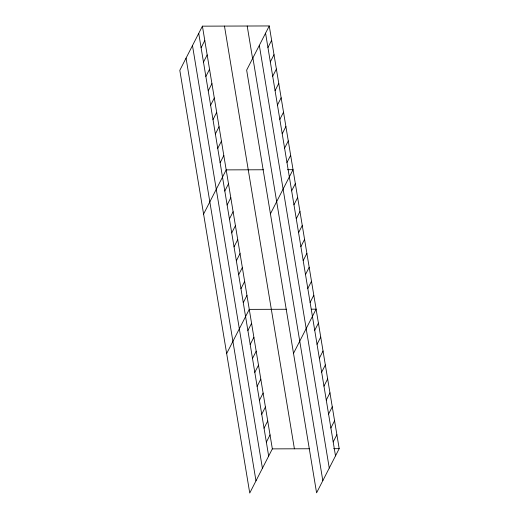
<?xml version="1.0" encoding="UTF-8"?>
<svg xmlns="http://www.w3.org/2000/svg" width="519" height="519" viewBox="0 0 519 519"><rect width="100%" height="100%" fill="white"/><g stroke="black" fill="none" stroke-linecap="round" stroke-linejoin="round"><path stroke-width="0.78" d="M202.416 26.158L179.808 70.331L249.743 493.05L272.345 448.877L202.416 26.158L269.257 25.95L339.192 448.669L316.584 492.842L246.655 70.123L269.257 25.95M201.1 47.742L204.791 40.527M203.48 62.111L207.172 54.904M205.855 76.488L209.546 69.274M208.236 90.857L211.927 83.643M210.61 105.227L214.302 98.02M212.991 119.604L216.683 112.389M215.366 133.973L219.057 126.766M267.947 47.534L271.632 40.32M217.746 148.35L221.438 141.136M270.321 61.904L274.013 54.696M220.121 162.719L223.812 155.505M272.702 76.28L276.387 69.066M203.591 214.055L226.193 169.882L263.399 169.765M275.076 90.65L278.768 83.442M224.811 191.044L228.503 183.83M277.457 105.026L281.142 97.812M227.114 204.992L230.806 197.778M279.832 119.396L283.523 112.188M229.424 218.94L233.115 211.733M282.213 133.772L285.898 126.558M231.734 232.895L235.425 225.681M234.043 246.843L237.734 239.629M284.587 148.142L288.279 140.928M236.346 260.791L240.038 253.577M286.968 162.512L290.653 155.304M238.656 274.739L242.347 267.532M270.431 213.847L293.034 169.674L287.52 169.694M240.965 288.694L244.657 281.48M291.652 190.836L295.343 183.622M243.275 302.642L246.96 295.428M293.962 204.784L297.647 197.577M226.667 353.549L249.269 309.376L286.482 309.266M296.265 218.739L299.956 211.525M247.887 330.538L251.579 323.331M298.574 232.687L302.266 225.473M250.197 344.493L253.888 337.279M300.884 246.635L304.575 239.421M252.5 358.441L256.191 351.227M303.187 260.583L306.878 253.376M254.81 372.389L258.501 365.175M305.496 274.538L309.188 267.324M257.119 386.337L260.81 379.13M307.806 288.486L311.497 281.272M259.429 400.292L263.12 393.078M310.115 302.434L313.807 295.227M261.732 414.24L265.423 407.026M293.507 353.348L316.11 309.175L311.387 309.188M264.041 428.188L267.733 420.98M314.728 330.337L318.419 323.123M266.351 442.136L270.042 434.928M317.038 344.285L320.729 337.071M319.347 358.233L323.032 351.026M321.65 372.181L325.342 364.974M323.96 386.136L327.651 378.922M326.269 400.084L329.961 392.87M328.579 414.032L332.264 406.825M330.882 427.98L334.573 420.773M333.192 441.935L336.883 434.721M272.345 448.877L309.558 448.76M333.678 448.688L339.192 448.669M265.566 33.164L335.501 455.883M259.325 45.361L329.26 468.08M252.896 57.927L322.824 480.646M247.2 26.015L252.617 58.757M224.474 26.086L294.403 448.812M198.725 33.365L268.66 456.091M192.484 45.562L262.413 468.287M186.055 58.134L255.984 480.854"/></g></svg>
